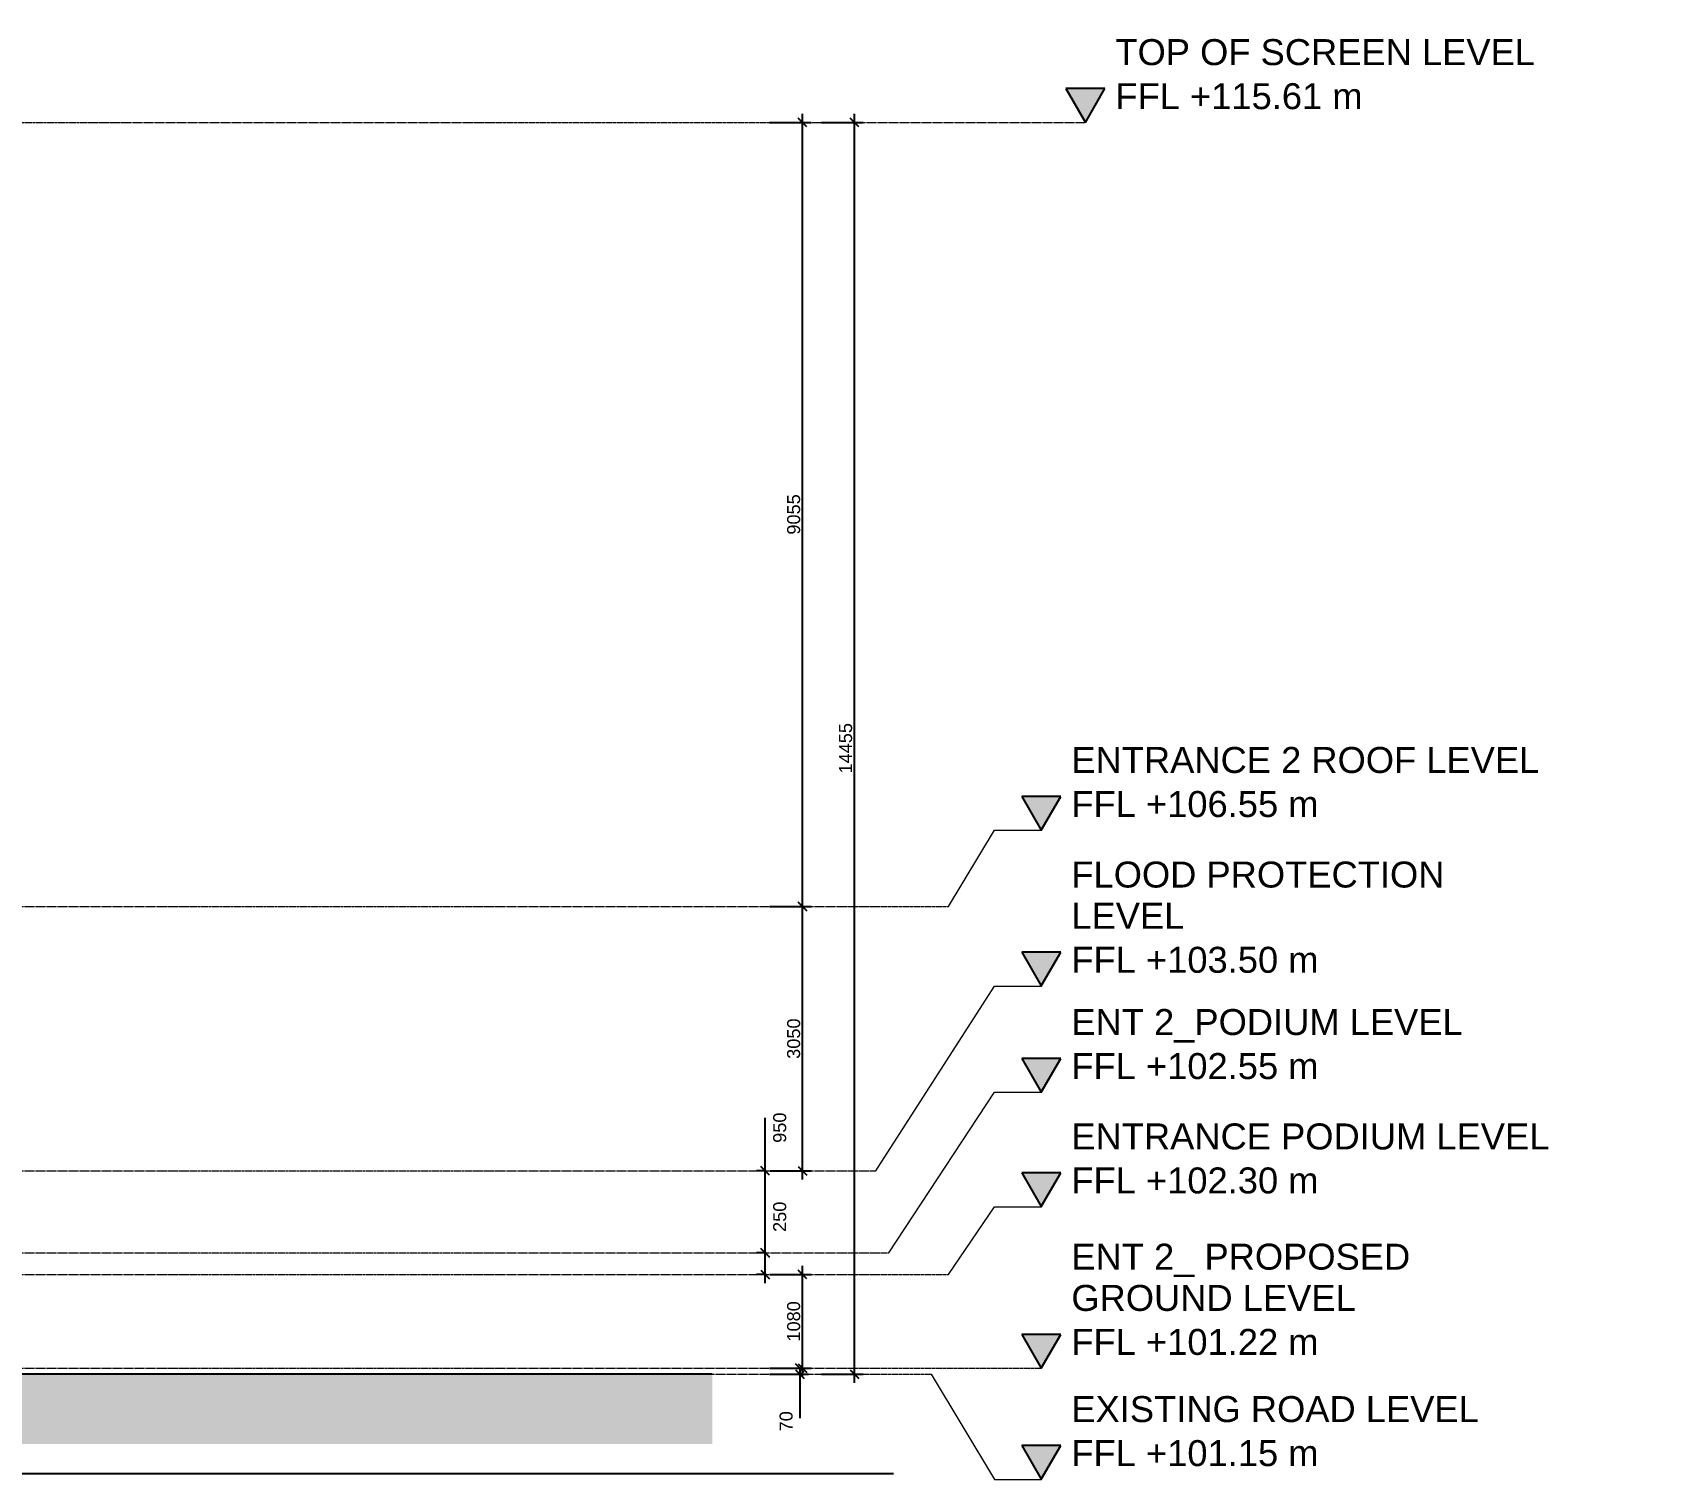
# Model space of a CAD drawing. Header units: millimetres. Extents: x 652554 to 1678317, y -308114 to 170803.
# Drawn here: x 687829 to 706677, y 99936 to 116642 of the extents above; entities that cross this region are included whole.
import ezdxf

# ---------------------------------------------------------------- set-up
doc = ezdxf.new("R2010")
doc.units = ezdxf.units.MM
doc.linetypes.add('Centre', pattern=[31.75, 6.35, -4.7625, 15.875, -4.7625])
doc.layers.get('Defpoints').update_dxf_attribs({"color": 250})
for name, color, linetype, lineweight in [('A-ANNO-DIMS', 1, 'Continuous', 9), ('A-DETL-GENF', 2, 'Continuous', 35), ('A-DETL-THIN', 1, 'Continuous', 25), ('A-FLOR-FNSH', 2, 'Continuous', 70), ('A-FLOR-LEVL', 3, 'Continuous', 9), ('L-SITE', 3, 'Continuous', 35)]:
    doc.layers.add(name, color=color, linetype=linetype, lineweight=lineweight)
doc.layers.add('DIM', color=1, linetype='Continuous')
doc.styles.add('Arial_2', font='arial.ttf', dxfattribs={"height": 3})
doc.dimstyles.new('DPA-DIM-3_0_T-T', dxfattribs={"dimscale": 304.8, "dimtxt": 153.03891, "dimasz": 0.328084, "dimexe": 0.328084, "dimexo": 0.0625, "dimgap": 0.082021, "dimtad": 1, "dimdec": 0, "dimzin": 0, "dimdsep": 46, "dimtxsty": 'Arial_2', "dimblk1": 'OBLIQUE', "dimblk2": 'OBLIQUE', "dimsah": 1, "dimcen": 0.09, "dimdle": 0.328084, "dimadec": 8, "dimazin": 0, "dimtfac": 1, "dimtdec": 4, "dimtix": 1, "dimtmove": 0, "dimatfit": 3, "dimfxl": 0.656168, "dimfxlon": 1, "dimtvp": 1, "dimtolj": 1, "dimtzin": 0, "dimarcsym": 2})
doc.dimstyles.new('DPA-DIM-3_0_T-T_1', dxfattribs={"dimscale": 304.8, "dimtxt": 153.03891, "dimasz": 0.328084, "dimexe": 0.328084, "dimexo": 0.0625, "dimgap": 0.082021, "dimtad": 1, "dimdec": 0, "dimzin": 0, "dimdsep": 46, "dimtxsty": 'Arial_2', "dimblk1": 'OBLIQUE', "dimblk2": 'OBLIQUE', "dimsah": 1, "dimcen": 0.09, "dimdle": 0.328084, "dimadec": 8, "dimazin": 0, "dimtfac": 1, "dimtdec": 4, "dimtix": 1, "dimtmove": 1, "dimatfit": 3, "dimfxl": 0.656168, "dimfxlon": 1, "dimtvp": 1, "dimtolj": 1, "dimtzin": 0, "dimarcsym": 2})

# ---------------------------------------------------------------- blocks, each defined once
blk = doc.blocks.new('SI-PARK-PEDESTRIAN CROSSING-300 - PEDESTRIAN CROSSING - 800_W_-17219440-2250-01 ENTRANCE 2 ELEVATION 3')
at = {"layer": 'L-SITE', "lineweight": 9}
for p, q in [((639296, 101152), (639446, 101152)), ((639446, 101152), (639296, 101152)), ((639296, 101152), (639296, 101150)), ((639296, 101150), (639296, 101152)), ((639296, 101150), (639446, 101150)), ((639446, 101150), (639296, 101150)), ((639446, 101150), (639446, 101152)), ((639446, 101150), (639446, 101152)), ((639746, 101152), (639896, 101152)), ((639896, 101152), (639746, 101152)), ((639746, 101152), (639746, 101150)), ((639746, 101150), (639746, 101152)), ((639746, 101150), (639896, 101150)), ((639896, 101150), (639746, 101150)), ((639896, 101150), (639896, 101152)), ((639896, 101150), (639896, 101152)), ((640196, 101152), (640346, 101152)), ((640346, 101152), (640196, 101152)), ((640196, 101152), (640196, 101150)), ((640196, 101150), (640196, 101152)), ((640196, 101150), (640346, 101150)), ((640346, 101150), (640196, 101150)), ((640346, 101150), (640346, 101152)), ((640346, 101150), (640346, 101152)), ((640646, 101152), (640796, 101152)), ((640796, 101152), (640646, 101152)), ((640646, 101152), (640646, 101150)), ((640646, 101150), (640646, 101152)), ((640646, 101150), (640796, 101150)), ((640796, 101150), (640646, 101150)), ((640796, 101150), (640796, 101152)), ((640796, 101150), (640796, 101152)), ((641096, 101152), (641246, 101152)), ((641246, 101152), (641096, 101152)), ((641096, 101152), (641096, 101150)), ((641096, 101150), (641096, 101152)), ((641096, 101150), (641246, 101150)), ((641246, 101150), (641096, 101150)), ((641246, 101150), (641246, 101152)), ((641246, 101150), (641246, 101152)), ((641546, 101152), (641696, 101152)), ((641696, 101152), (641546, 101152)), ((641546, 101152), (641546, 101150)), ((641546, 101150), (641546, 101152)), ((641546, 101150), (641696, 101150)), ((641696, 101150), (641546, 101150)), ((641696, 101150), (641696, 101152)), ((641696, 101150), (641696, 101152)), ((641996, 101152), (642146, 101152)), ((642146, 101152), (641996, 101152)), ((641996, 101152), (641996, 101150)), ((641996, 101150), (641996, 101152)), ((641996, 101150), (642146, 101150)), ((642146, 101150), (641996, 101150)), ((642146, 101150), (642146, 101152)), ((642146, 101150), (642146, 101152)), ((642446, 101152), (642596, 101152)), ((642596, 101152), (642446, 101152)), ((642446, 101152), (642446, 101150)), ((642446, 101150), (642446, 101152)), ((642446, 101150), (642596, 101150)), ((642596, 101150), (642446, 101150)), ((642596, 101150), (642596, 101152)), ((642596, 101150), (642596, 101152)), ((642896, 101152), (643046, 101152)), ((643046, 101152), (642896, 101152)), ((642896, 101152), (642896, 101150)), ((642896, 101150), (642896, 101152)), ((642896, 101150), (643046, 101150)), ((643046, 101150), (642896, 101150)), ((643046, 101150), (643046, 101152)), ((643046, 101150), (643046, 101152)), ((643346, 101152), (643496, 101152)), ((643496, 101152), (643346, 101152)), ((643346, 101152), (643346, 101150)), ((643346, 101150), (643346, 101152)), ((643346, 101150), (643496, 101150)), ((643496, 101150), (643346, 101150)), ((643496, 101150), (643496, 101152)), ((643496, 101150), (643496, 101152)), ((643796, 101152), (643946, 101152)), ((643946, 101152), (643796, 101152)), ((643796, 101152), (643796, 101150)), ((643796, 101150), (643796, 101152)), ((643796, 101150), (643946, 101150)), ((643946, 101150), (643796, 101150)), ((643946, 101150), (643946, 101152)), ((643946, 101150), (643946, 101152)), ((644246, 101152), (644396, 101152)), ((644396, 101152), (644246, 101152)), ((644246, 101152), (644246, 101150)), ((644246, 101150), (644246, 101152)), ((644246, 101150), (644396, 101150)), ((644396, 101150), (644246, 101150)), ((644396, 101150), (644396, 101152)), ((644396, 101150), (644396, 101152)), ((644696, 101152), (644846, 101152)), ((644846, 101152), (644696, 101152)), ((644696, 101152), (644696, 101150)), ((644696, 101150), (644696, 101152)), ((644696, 101150), (644846, 101150)), ((644846, 101150), (644696, 101150)), ((644846, 101150), (644846, 101152)), ((644846, 101150), (644846, 101152)), ((645146, 101152), (645296, 101152)), ((645296, 101152), (645146, 101152)), ((645146, 101152), (645146, 101150)), ((645146, 101150), (645146, 101152)), ((645146, 101150), (645296, 101150)), ((645296, 101150), (645146, 101150)), ((645296, 101150), (645296, 101152)), ((645296, 101150), (645296, 101152)), ((645596, 101152), (645746, 101152)), ((645746, 101152), (645596, 101152)), ((645596, 101152), (645596, 101150)), ((645596, 101150), (645596, 101152)), ((645596, 101150), (645746, 101150)), ((645746, 101150), (645596, 101150)), ((645746, 101150), (645746, 101152)), ((645746, 101150), (645746, 101152)), ((646046, 101152), (646196, 101152)), ((646196, 101152), (646046, 101152)), ((646046, 101152), (646046, 101150)), ((646046, 101150), (646046, 101152)), ((646046, 101150), (646196, 101150)), ((646196, 101150), (646046, 101150)), ((646196, 101150), (646196, 101152)), ((646196, 101150), (646196, 101152)), ((646496, 101152), (646646, 101152)), ((646646, 101152), (646496, 101152)), ((646496, 101152), (646496, 101150)), ((646496, 101150), (646496, 101152)), ((646496, 101150), (646646, 101150)), ((646646, 101150), (646496, 101150)), ((646646, 101150), (646646, 101152)), ((646646, 101150), (646646, 101152)), ((646946, 101152), (647096, 101152)), ((647096, 101152), (646946, 101152)), ((646946, 101152), (646946, 101150)), ((646946, 101150), (646946, 101152)), ((646946, 101150), (647096, 101150)), ((647096, 101150), (646946, 101150)), ((647096, 101150), (647096, 101152)), ((647096, 101150), (647096, 101152)), ((647396, 101152), (647546, 101152)), ((647546, 101152), (647396, 101152)), ((647396, 101152), (647396, 101150)), ((647396, 101150), (647396, 101152)), ((647396, 101150), (647546, 101150)), ((647546, 101150), (647396, 101150)), ((647546, 101150), (647546, 101152)), ((647546, 101150), (647546, 101152)), ((647846, 101152), (647996, 101152)), ((647996, 101152), (647846, 101152)), ((647846, 101152), (647846, 101150)), ((647846, 101150), (647846, 101152)), ((647846, 101150), (647996, 101150)), ((647996, 101150), (647846, 101150)), ((647996, 101150), (647996, 101152)), ((647996, 101150), (647996, 101152)), ((648296, 101152), (648446, 101152)), ((648446, 101152), (648296, 101152)), ((648296, 101152), (648296, 101150)), ((648296, 101150), (648296, 101152)), ((648296, 101150), (648446, 101150)), ((648446, 101150), (648296, 101150)), ((648446, 101150), (648446, 101152)), ((648446, 101150), (648446, 101152)), ((648746, 101152), (648896, 101152)), ((648896, 101152), (648746, 101152)), ((648746, 101152), (648746, 101150)), ((648746, 101150), (648746, 101152)), ((648746, 101150), (648896, 101150)), ((648896, 101150), (648746, 101150)), ((648896, 101150), (648896, 101152)), ((648896, 101150), (648896, 101152)), ((649196, 101152), (649346, 101152)), ((649346, 101152), (649196, 101152)), ((649196, 101152), (649196, 101150)), ((649196, 101150), (649196, 101152)), ((649196, 101150), (649346, 101150)), ((649346, 101150), (649196, 101150)), ((649346, 101150), (649346, 101152)), ((649346, 101150), (649346, 101152))]:
    blk.add_line(p, q, dxfattribs=at)
blk = doc.blocks.new('Level - ARC - Level-3654792-2250-01 ENTRANCE 2 ELEVATION 3')
at = {"layer": 'A-FLOR-LEVL'}
blk.add_hatch(color=256, dxfattribs=at).paths.add_polyline_path([(653641, 104795), (653417, 104406), (653193, 104795)])
at = {"layer": 'A-FLOR-LEVL', "lineweight": 25}
for p, q in [((653641, 104795), (653193, 104795)), ((653193, 104795), (653417, 104406)), ((653417, 104406), (653641, 104795))]:
    blk.add_line(p, q, dxfattribs=at)
blk = doc.blocks.new('_Oblique')
at = {"color": 0, "linetype": 'ByBlock', "lineweight": -2}
blk.add_line((-0.5, -0.5), (0.5, 0.5), dxfattribs=at)
blk = doc.blocks.new('*D5398')
at = {"layer": 'A-ANNO-DIMS', "color": 0, "lineweight": -2, "transparency": 16777216}
for p, q in [((696336, 101220), (696784, 101220)), ((696684, 101220), (696684, 101050)), ((696336, 101150), (696784, 101150)), ((696684, 101150), (696684, 100642))]:
    blk.add_line(p, q, dxfattribs=at)
at = {"layer": 'Defpoints', "color": 0, "transparency": 16777216}
for p in [(696317, 101220), (696684, 101220), (696317, 101150)]:
    blk.add_point(p, dxfattribs=at)
at = {"layer": 'A-ANNO-DIMS', "color": 0, "lineweight": -2, "transparency": 16777216, "xscale": 100, "yscale": 100, "zscale": 100}
for p, rotation in [((696684, 101220), 90), ((696684, 101150), 270)]:
    blk.add_blockref('_Oblique', p, dxfattribs=dict(at, rotation=rotation))
at = {"layer": 'A-ANNO-DIMS', "color": 0, "transparency": 16777216, "insert": (696452, 100490), "char_height": 150, "width": 553.77, "attachment_point": 1, "rotation": 90, "line_spacing_factor": 0.941778, "style": 'Arial_2'}
blk.add_mtext('\\A1;70', dxfattribs=at)
blk = doc.blocks.new('*D5399')
at = {"layer": 'A-ANNO-DIMS', "color": 0, "lineweight": -2, "transparency": 16777216}
for p, q in [((696717, 101120), (696717, 102400)), ((696336, 102300), (696817, 102300)), ((696336, 101220), (696817, 101220))]:
    blk.add_line(p, q, dxfattribs=at)
at = {"layer": 'Defpoints', "color": 0, "transparency": 16777216}
for p in [(696317, 102300), (696717, 102300), (696317, 101220)]:
    blk.add_point(p, dxfattribs=at)
at = {"layer": 'A-ANNO-DIMS', "color": 0, "lineweight": -2, "transparency": 16777216, "xscale": 100, "yscale": 100, "zscale": 100}
for p, rotation in [((696717, 102300), 90), ((696717, 101220), 270)]:
    blk.add_blockref('_Oblique', p, dxfattribs=dict(at, rotation=rotation))
at = {"layer": 'A-ANNO-DIMS', "color": 0, "transparency": 16777216, "insert": (696615, 101760), "char_height": 150, "width": 1107.53, "attachment_point": 5, "rotation": 90, "style": 'Arial_2'}
blk.add_mtext('\\A1;1080', dxfattribs=at)
blk = doc.blocks.new('*D5400')
at = {"layer": 'A-ANNO-DIMS', "color": 0, "lineweight": -2, "transparency": 16777216}
for p, q in [((696286, 102550), (696286, 103083)), ((696298, 102550), (696186, 102550)), ((696286, 102200), (696286, 102550)), ((696298, 102300), (696186, 102300))]:
    blk.add_line(p, q, dxfattribs=at)
at = {"layer": 'Defpoints', "color": 0, "transparency": 16777216}
for p in [(696286, 102550), (696317, 102550), (696317, 102300)]:
    blk.add_point(p, dxfattribs=at)
at = {"layer": 'A-ANNO-DIMS', "color": 0, "lineweight": -2, "transparency": 16777216, "xscale": 100, "yscale": 100, "zscale": 100}
for p, rotation in [((696286, 102550), 90), ((696286, 102300), 270)]:
    blk.add_blockref('_Oblique', p, dxfattribs=dict(at, rotation=rotation))
at = {"layer": 'A-ANNO-DIMS', "color": 0, "transparency": 16777216, "insert": (696378, 102793), "char_height": 150, "width": 830.65, "attachment_point": 1, "rotation": 90, "line_spacing_factor": 0.941778, "style": 'Arial_2'}
blk.add_mtext('\\A1;250', dxfattribs=at)
blk = doc.blocks.new('*D5401')
at = {"layer": 'A-ANNO-DIMS', "color": 0, "lineweight": -2, "transparency": 16777216}
for p, q in [((696287, 103500), (696287, 104112)), ((696298, 103500), (696187, 103500)), ((696287, 102450), (696287, 103500)), ((696298, 102550), (696187, 102550))]:
    blk.add_line(p, q, dxfattribs=at)
at = {"layer": 'Defpoints', "color": 0, "transparency": 16777216}
for p in [(696287, 103500), (696317, 103500), (696317, 102550)]:
    blk.add_point(p, dxfattribs=at)
at = {"layer": 'A-ANNO-DIMS', "color": 0, "lineweight": -2, "transparency": 16777216, "xscale": 100, "yscale": 100, "zscale": 100}
for p, rotation in [((696287, 103500), 90), ((696287, 102550), 270)]:
    blk.add_blockref('_Oblique', p, dxfattribs=dict(at, rotation=rotation))
at = {"layer": 'A-ANNO-DIMS', "color": 0, "transparency": 16777216, "insert": (696378, 103822), "char_height": 150, "width": 830.65, "attachment_point": 1, "rotation": 90, "line_spacing_factor": 0.941778, "style": 'Arial_2'}
blk.add_mtext('\\A1;950', dxfattribs=at)
blk = doc.blocks.new('*D5402')
at = {"layer": 'A-ANNO-DIMS', "color": 0, "lineweight": -2, "transparency": 16777216}
for p, q in [((696336, 106550), (696817, 106550)), ((696717, 103400), (696717, 106650)), ((696336, 103500), (696817, 103500))]:
    blk.add_line(p, q, dxfattribs=at)
at = {"layer": 'Defpoints', "color": 0, "transparency": 16777216}
for p in [(696317, 106550), (696717, 106550), (696317, 103500)]:
    blk.add_point(p, dxfattribs=at)
at = {"layer": 'A-ANNO-DIMS', "color": 0, "lineweight": -2, "transparency": 16777216, "xscale": 100, "yscale": 100, "zscale": 100}
for p, rotation in [((696717, 106550), 90), ((696717, 103500), 270)]:
    blk.add_blockref('_Oblique', p, dxfattribs=dict(at, rotation=rotation))
at = {"layer": 'A-ANNO-DIMS', "color": 0, "transparency": 16777216, "insert": (696615, 105025), "char_height": 150, "width": 1107.53, "attachment_point": 5, "rotation": 90, "style": 'Arial_2'}
blk.add_mtext('\\A1;3050', dxfattribs=at)
blk = doc.blocks.new('*D5403')
at = {"layer": 'A-ANNO-DIMS', "color": 0, "lineweight": -2, "transparency": 16777216}
for p, q in [((696336, 115605), (696817, 115605)), ((696717, 106450), (696717, 115705)), ((696336, 106550), (696817, 106550))]:
    blk.add_line(p, q, dxfattribs=at)
at = {"layer": 'Defpoints', "color": 0, "transparency": 16777216}
for p in [(696317, 115605), (696717, 115605), (696317, 106550)]:
    blk.add_point(p, dxfattribs=at)
at = {"layer": 'A-ANNO-DIMS', "color": 0, "lineweight": -2, "transparency": 16777216, "xscale": 100, "yscale": 100, "zscale": 100}
for p, rotation in [((696717, 115605), 90), ((696717, 106550), 270)]:
    blk.add_blockref('_Oblique', p, dxfattribs=dict(at, rotation=rotation))
at = {"layer": 'A-ANNO-DIMS', "color": 0, "transparency": 16777216, "insert": (696615, 111078), "char_height": 150, "width": 1107.53, "attachment_point": 5, "rotation": 90, "style": 'Arial_2'}
blk.add_mtext('\\A1;9055', dxfattribs=at)
blk = doc.blocks.new('*D5431')
at = {"layer": 'A-ANNO-DIMS', "color": 0, "lineweight": -2, "transparency": 16777216}
for p, q in [((696936, 115605), (697417, 115605)), ((697317, 101050), (697317, 115705)), ((696936, 101150), (697417, 101150))]:
    blk.add_line(p, q, dxfattribs=at)
at = {"layer": 'Defpoints', "color": 0, "transparency": 16777216}
for p in [(696917, 115605), (697317, 115605), (696917, 101150)]:
    blk.add_point(p, dxfattribs=at)
at = {"layer": 'A-ANNO-DIMS', "color": 0, "lineweight": -2, "transparency": 16777216, "xscale": 100, "yscale": 100, "zscale": 100}
for p, rotation in [((697317, 115605), 90), ((697317, 101150), 270)]:
    blk.add_blockref('_Oblique', p, dxfattribs=dict(at, rotation=rotation))
at = {"layer": 'A-ANNO-DIMS', "color": 0, "transparency": 16777216, "insert": (697215, 108378), "char_height": 150, "width": 1384.41, "attachment_point": 5, "rotation": 90, "style": 'Arial_2'}
blk.add_mtext('\\A1;14455', dxfattribs=at)

msp = doc.modelspace()

# ---------------------------------------------------------------- hatches: boundary and pattern name
at = {"layer": 'A-DETL-GENF', "lineweight": 9}
h = msp.add_hatch(dxfattribs=at)
h.set_pattern_fill('FP_7', color=9, style=0, pattern_type=2)
h.set_pattern_definition([(45, (676567.2, 5e-05), (0, 449.0128), [317.5, -317.5]), (45, (676483, 84.2), (0, 449.0128), [317.5, -317.5]), (45, (676398.82, 168.38), (0, 449.0128), [317.5, -317.5]), (135, (676398.82, 224.5), (-449.0128, 3e-14), [317.5, -317.5]), (135, (676483, 308.7), (-449.0128, 3e-14), [317.5, -317.5]), (135, (676567.2, 392.9), (-449.0128, 3e-14), [317.5, -317.5])])
h.paths.add_polyline_path([(686298.9314, 100343.9086), (695674.0481, 100343.9086), (695674.0481, 101150), (658173.5814, 101150), (658173.5814, 100343.9086), (685127.0418, 100343.9086)])

# ---------------------------------------------------------------- linework, layer by layer
at = {"layer": 'A-DETL-THIN'}
msp.add_line((695674.0481, 101150), (658173.5814, 101150), dxfattribs=at)
at = {"layer": 'A-FLOR-FNSH', "color": 7, "lineweight": 25}
msp.add_line((695674.0481, 101150), (685049.5275, 101150), dxfattribs=at)
at = {"layer": 'A-FLOR-LEVL', "linetype": 'Centre'}
for p, q in [((658679.5343, 115605.1206), (699982.2381, 115605.1206)), ((658171, 106550), (698400.5346, 106550)), ((658171, 103500), (697562.9117, 103500)), ((658171, 102550), (697713.0973, 102550)), ((658171, 102300), (698400.5346, 102300)), ((658171, 101220), (699473.7038, 101220)), ((658171, 101150), (698203.7038, 101150))]:
    msp.add_line(p, q, dxfattribs=at)
at = {"layer": 'A-FLOR-LEVL'}
for p, q in [((698400.5346, 106550), (698934.6386, 107431.3957)), ((698934.6386, 107431.3957), (699473.7038, 107431.3957)), ((697562.9117, 103500), (698934.6386, 105632.5486)), ((698934.6386, 105632.5486), (699473.7038, 105632.5486)), ((697713.0973, 102550), (698934.6386, 104405.3867)), ((698934.6386, 104405.3867), (699473.7038, 104405.3867)), ((698400.5346, 102300), (698934.6386, 103084.6683)), ((698934.6386, 103084.6683), (699473.7038, 103084.6683)), ((698203.7038, 101150), (698934.6386, 99936.0192)), ((698934.6386, 99936.0192), (699473.7038, 99936.0192))]:
    msp.add_line(p, q, dxfattribs=at)
at = {"layer": 'DIM', "color": 6}
msp.add_line((697768, 100000), (652554, 100000), dxfattribs=at)

# ---------------------------------------------------------------- block references
at = {"layer": 'A-FLOR-LEVL', "lineweight": 25}
for p in [(46564.9402, 11199.734), (46056.406, 3026.0091), (46056.406, 1227.162), (46056.406, 0), (46056.406, -1320.7183), (46056.406, -3185.3866), (46056.406, -4469.3674)]:
    msp.add_blockref('Level - ARC - Level-3654792-2250-01 ENTRANCE 2 ELEVATION 3', p, dxfattribs=at)
at = {"layer": 'L-SITE'}
msp.add_blockref('SI-PARK-PEDESTRIAN CROSSING-300 - PEDESTRIAN CROSSING - 800_W_-17219440-2250-01 ENTRANCE 2 ELEVATION 3', (46056.406, 0), dxfattribs=at)

# ---------------------------------------------------------------- texts
at = {"layer": 'A-FLOR-LEVL', "char_height": 300, "attachment_point": 1, "style": 'Arial_2', "bg_fill": 3, "box_fill_scale": 1.25, "bg_fill_color": 256, "bg_fill_true_color": 13158600, "bg_fill_transparency": 0}
for s, insert, width in [('TOP OF SCREEN LEVEL', (700328.5635, 116566.5301), 5964.555), ('ENTRANCE 2 ROOF LEVEL', (699820.0292, 108392.8052), 6645.989375), ('FLOOD PROTECTION', (699820.0292, 107069.9581), 5299.154375), ('ENT 2_PODIUM LEVEL', (699820.0292, 105366.7962), 5563.71125), ('ENTRANCE PODIUM LEVEL', (699820.0292, 104046.0778), 6782.27625), ('ENT 2_ PROPOSED', (699820.0292, 102657.4096), 4818.141875), ('EXISTING ROAD LEVEL', (699820.0292, 100897.4287), 5780.166875)]:
    msp.add_mtext(s, dxfattribs=dict(at, insert=insert, width=width))

# ---------------------------------------------------------------- dimensions: what is measured, and where the dimension line sits
at = {"layer": 'A-ANNO-DIMS'}
for base, p1, p2, override, picture, middle in [((696717.0675, 115605.1206), (696317.0675, 106550), (696317.0675, 115605.1206), {"dimpost": '<>', "dimfxl": 9055.120567}, '*D5403', (696615.4816, 111077.5603)), ((697317.0675, 115605.1206), (696917.0675, 101150), (696917.0675, 115605.1206), {"dimpost": '<>', "dimfxl": 14455.120567}, '*D5431', (697215.4816, 108377.5603)), ((696717.0675, 106550), (696317.0675, 103500), (696317.0675, 106550), {"dimpost": '<>', "dimfxl": 3050}, '*D5402', (696615.4304, 105025)), ((696717.0675, 102300), (696317.0675, 101220), (696317.0675, 102300), {"dimpost": '<>', "dimfxl": 1080}, '*D5399', (696615.4816, 101760))]:
    dim = msp.add_linear_dim(base=base, p1=p1, p2=p2, angle=90, dimstyle='DPA-DIM-3_0_T-T_1', override=override, dxfattribs=at)
    dim.commit()
    dim.dimension.update_dxf_attribs({"geometry": picture, "text_midpoint": middle})
for base, p1, p2, override, picture, middle in [((696287.1484, 103500), (696317.0675, 102550), (696317.0675, 103500), {"dimpost": '<>', "dimfxl": 950}, '*D5401', (696477.5986, 104111.9787)), ((696285.8694, 102550), (696317.0675, 102300), (696317.0675, 102550), {"dimpost": '<>', "dimfxl": 250}, '*D5400', (696477.5986, 103083.0648)), ((696684.0558, 101220), (696317.0675, 101150), (696317.0675, 101220), {"dimpost": '<>', "dimfxl": 70}, '*D5398', (696552.4904, 100641.6038))]:
    dim = msp.add_linear_dim(base=base, p1=p1, p2=p2, angle=90, dimstyle='DPA-DIM-3_0_T-T', override=override, dxfattribs=at)
    dim.commit()
    dim.dimension.update_dxf_attribs({"geometry": picture, "text_midpoint": middle, "dimtype": 160, "text_rotation": 90})

# ---------------------------------------------------------------- next in the draw order: texts
at = {"layer": 'A-FLOR-LEVL', "char_height": 300, "attachment_point": 1, "style": 'Arial_2', "bg_fill": 3, "box_fill_scale": 1.25, "bg_fill_color": 256, "bg_fill_true_color": 13158600, "bg_fill_transparency": 0}
for s, insert, width in [('FFL +115.61 m', (700328.5635, 116058.0164), 3527.425), ('FFL +106.55 m', (699820.0292, 107884.2914), 3527.425), ('LEVEL', (699820.0292, 106593.7081), 1611.391875), ('FFL +102.55 m', (699820.0292, 104858.2824), 3527.425), ('FFL +102.30 m', (699820.0292, 103537.5641), 3527.425), ('GROUND LEVEL', (699820.0292, 102181.1596), 4032.488125), ('FFL +101.15 m', (699820.0292, 100388.9149), 3527.425)]:
    msp.add_mtext(s, dxfattribs=dict(at, insert=insert, width=width))

# ---------------------------------------------------------------- next in the draw order: texts
at = {"layer": 'A-FLOR-LEVL', "char_height": 300, "width": 3527.425, "attachment_point": 1, "style": 'Arial_2', "bg_fill": 3, "box_fill_scale": 1.25, "bg_fill_color": 256, "bg_fill_true_color": 13158600, "bg_fill_transparency": 0}
for s, insert in [('FFL +103.50 m', (699820.0292, 106085.4444)), ('FFL +101.22 m', (699820.0292, 101672.8958))]:
    msp.add_mtext(s, dxfattribs=dict(at, insert=insert))

doc.saveas('drawing.dxf')
